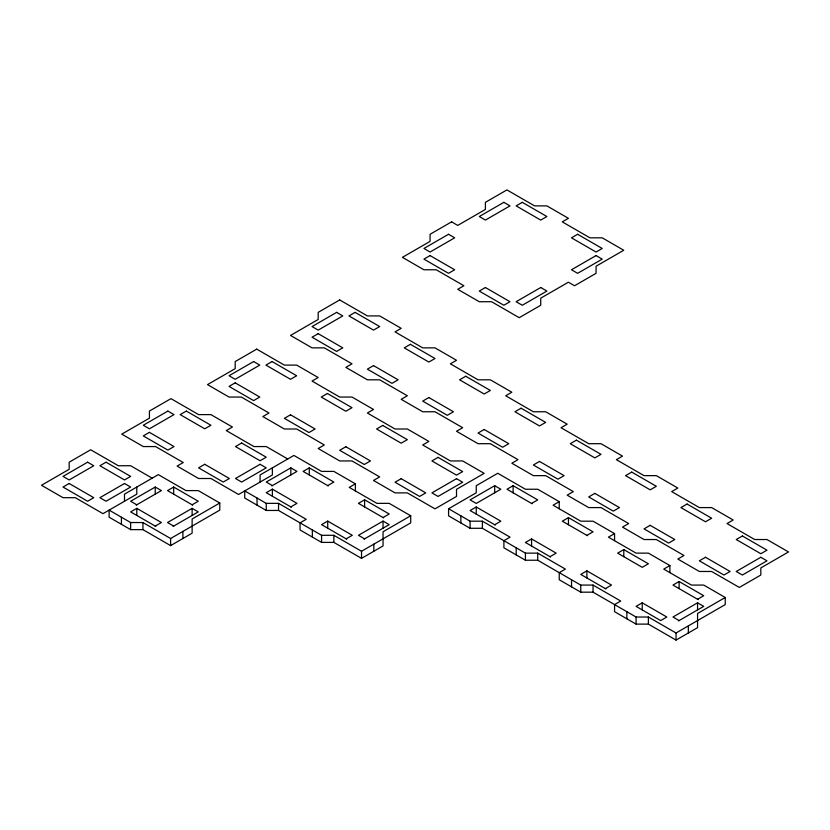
<?xml version="1.0" encoding="UTF-8"?>
<svg xmlns="http://www.w3.org/2000/svg" width="830" height="830" viewBox="0 0 830 830"><rect width="100%" height="100%" fill="white"/><g stroke="black" fill="none" stroke-linecap="round" stroke-linejoin="round"><path stroke-width="1.25" d="M136.234 505.117L161.383 490.592L155.231 487.044L130.642 501.237L136.794 504.796M155.231 526.085L161.383 522.537L136.794 508.344L130.642 511.892L155.791 526.407M192.124 504.796L198.266 501.237L173.678 487.044L167.525 490.592L192.685 505.117M173.117 526.407L198.266 511.892L192.124 508.344L167.525 522.537L173.678 526.085M219.784 503.011L192.124 518.989L192.124 533.182L170.607 545.611L142.936 529.633L130.642 529.633L109.124 517.215L109.124 510.118L130.642 522.537L142.936 522.537L170.607 538.514L219.784 510.118L219.784 503.011L198.266 490.592L185.972 490.592L158.312 474.625L124.5 494.141L124.5 501.237M271.825 485.924L296.974 471.409L290.832 467.85L266.243 482.054L272.385 485.602M290.832 506.902L296.974 503.354L272.385 489.15L266.243 492.698L291.392 507.223M327.715 485.602L333.868 482.054L309.279 467.85L303.126 471.409L328.275 485.924M355.385 490.924L355.385 483.828L349.233 487.376L376.903 503.354L389.197 503.354L410.715 515.772L410.715 522.869L361.527 551.265L333.868 535.298L321.573 535.298L278.538 510.45L266.243 510.45L244.726 498.021L244.726 490.924L266.243 503.354L278.538 503.354L306.197 519.321L300.055 522.869L300.055 529.965L321.573 542.395L333.868 542.395L361.527 558.362L383.045 545.943L383.045 531.75L410.715 515.772M346.162 538.846L352.304 535.298L327.715 521.095L321.573 524.643L346.722 539.168M383.045 517.547L389.197 513.998L364.609 499.795L358.456 503.354L383.605 517.868M364.048 539.168L389.197 524.643L383.045 521.095L358.456 535.298L364.609 538.846M669.893 572.648L669.893 565.552L663.751 569.1L691.411 585.077L703.716 585.077L725.233 597.496L725.233 604.593L676.045 632.989L648.386 617.022L636.081 617.022L593.045 592.174L580.751 592.174L559.233 579.745L559.233 572.648L565.386 569.1L537.716 553.133L525.421 553.133L482.386 528.285L470.091 528.285L448.574 515.855L448.574 508.759L476.244 492.792L476.244 485.695L497.761 473.266L525.421 489.244L537.716 489.244L559.233 501.662L559.233 508.759M494.69 485.695L470.091 499.888L476.244 503.437L500.832 489.244L494.69 485.695L494.69 492.792M494.69 524.736L500.832 521.188L476.244 506.985L470.091 510.533L495.24 525.058M531.574 503.437L537.716 499.888L513.127 485.695L506.985 489.244L532.134 503.758M559.233 501.662L553.091 505.211L580.751 521.188L593.045 521.188L614.563 533.607L614.563 540.703M550.02 556.681L556.162 553.133L531.574 538.929L525.421 542.478L550.57 557.003M586.903 535.381L593.045 531.833L568.457 517.64L562.315 521.188L587.464 535.703M614.563 533.607L608.421 537.155L636.081 553.133L648.386 553.133L669.893 565.552M605.35 588.626L611.492 585.077L586.903 570.874L580.751 574.422L605.9 588.947M623.787 549.585L617.645 553.133L642.233 567.326L648.386 563.778L623.787 549.585L623.787 556.681M642.233 602.819L636.081 606.367L660.68 620.57L666.822 617.022L642.233 602.819L642.233 609.915M697.563 599.27L703.716 595.722L679.116 581.529L672.974 585.077L698.123 599.592M678.556 620.892L703.716 606.367L697.563 602.819L672.974 617.022L679.116 620.57M725.233 597.496L697.563 613.474L697.563 627.667L676.045 640.086L648.386 624.119L636.081 624.119L614.563 611.689L614.563 604.593L620.716 601.045L593.045 585.077L580.751 585.077L537.716 560.229L525.421 560.229L503.903 547.8L503.903 540.703L510.056 537.155L482.386 521.188L470.091 521.188L448.574 508.759M355.385 483.828L333.868 471.409L321.573 471.409L293.903 455.431L260.091 474.957L260.091 482.054M287.761 458.98L266.243 446.561L253.949 446.561L226.279 430.583L232.431 427.035L210.913 414.616L198.609 414.616L170.949 398.639L149.431 411.068L149.431 418.164L121.761 434.132L143.279 446.561L155.584 446.561L183.243 462.528L177.101 466.076L198.609 478.505L210.913 478.505L238.573 494.473L272.385 474.957L272.385 467.85M152.16 478.173L130.642 465.744L118.348 465.744L90.678 449.777L69.17 462.196L69.17 469.292L41.5 485.27L63.018 497.689L75.312 497.689L102.982 513.666L136.794 494.141L136.794 487.044M697.563 602.819L697.563 609.915M688.34 625.893L688.34 632.989M679.116 581.529L679.116 588.626M676.045 632.989L676.045 640.086M648.386 617.022L648.386 624.119M636.081 617.022L636.081 624.119M626.868 611.689L626.868 618.796M593.045 585.077L593.045 592.174M586.903 570.874L586.903 577.971M580.751 585.077L580.751 592.174M571.538 579.745L571.538 586.851M568.457 517.64L568.457 524.736M537.716 553.133L537.716 560.229M531.574 538.929L531.574 546.026M525.421 553.133L525.421 560.229M516.198 547.8L516.198 554.907M513.127 485.695L513.127 492.792M482.386 521.188L482.386 528.285M476.244 506.985L476.244 514.081M470.091 521.188L470.091 528.285M460.868 515.855L460.868 522.962M383.045 521.095L383.045 528.191M373.822 544.169L373.822 551.265M364.609 499.795L364.609 506.902M361.527 551.265L361.527 558.362M333.868 535.298L333.868 542.395M327.715 521.095L327.715 528.191M321.573 535.298L321.573 542.395M312.35 529.965L312.35 537.072M309.279 467.85L309.279 474.957M290.832 467.85L290.832 474.957M278.538 503.354L278.538 510.45M272.385 489.15L272.385 496.247M266.243 503.354L266.243 510.45M257.02 498.021L257.02 505.128M192.124 508.344L192.124 515.44M182.901 531.408L182.901 538.514M173.678 487.044L173.678 494.141M170.607 538.514L170.607 545.611M155.231 487.044L155.231 494.141M142.936 522.537L142.936 529.633M136.794 508.344L136.794 515.44M130.642 522.537L130.642 529.633M121.419 517.215L121.419 524.311M451.593 221.859L430.075 234.278L430.075 241.374L402.415 257.352L423.933 269.771L436.227 269.771L463.887 285.748L457.745 289.296L479.263 301.715L491.557 301.715L519.217 317.693L540.735 305.264L540.735 298.167L568.405 282.2L574.547 285.748L596.065 273.319L596.065 266.223L623.735 250.255L602.217 237.826L589.923 237.826L562.252 221.859L568.405 218.311L546.887 205.882L534.593 205.882L506.923 189.914L485.405 202.333L485.405 209.43L457.745 225.407L451.593 221.859M448.522 234.278L423.933 248.471L430.075 252.03L454.664 237.826L448.522 234.278M503.852 202.333L479.263 216.526L485.405 220.085L509.994 205.882L503.852 202.333M339.709 299.941L318.191 312.37L318.191 319.467L290.531 335.434L312.049 347.863L324.343 347.863L352.003 363.831L345.861 367.379L367.379 379.808L379.673 379.808L407.333 395.775L401.191 399.323L422.709 411.753L435.003 411.753L462.663 427.72L456.521 431.278L478.039 443.697L490.333 443.697L517.993 459.664L511.851 463.223L533.368 475.642L545.663 475.642L573.323 491.609L567.181 495.168L588.698 507.587L600.993 507.587L628.652 523.554L622.51 527.112L644.028 539.531L656.323 539.531L683.982 555.498L677.84 559.057L699.358 571.476L711.652 571.476L739.323 587.443L760.83 575.024L760.83 567.928L788.5 551.95L766.982 539.531L754.688 539.531L727.018 523.554L733.17 520.005L711.652 507.587L699.358 507.587L671.688 491.609L677.84 488.061L656.323 475.642L644.028 475.642L616.358 459.664L622.51 456.116L600.993 443.697L588.698 443.697L561.028 427.72L567.181 424.172L545.663 411.753L533.368 411.753L505.698 395.775L511.851 392.227L490.333 379.808L478.039 379.808L450.368 363.831L456.521 360.282L435.003 347.863L422.709 347.863L395.038 331.886L401.191 328.338L379.673 315.919L367.379 315.919L339.709 299.941M256.709 349.129L235.191 361.548L235.191 368.655L207.521 384.622L229.038 397.051L241.333 397.051L269.003 413.018L262.851 416.567L284.368 428.996L296.663 428.996L324.333 444.963L318.181 448.511L339.698 460.94L352.003 460.94L379.663 476.908L373.51 480.456L395.028 492.885L407.333 492.885L434.993 508.852L456.51 496.433L456.51 489.327L484.181 473.359L462.663 460.94L450.358 460.94L422.698 444.963L428.851 441.415L407.333 428.996L395.028 428.996L367.368 413.018L373.51 409.47L352.003 397.051L339.698 397.051L312.038 381.074L318.181 377.526L296.663 365.107L284.368 365.107L256.709 349.129M430.075 255.578L423.933 259.126L448.522 273.319L454.664 269.771L430.075 255.578M522.298 202.333L516.146 205.882L540.735 220.085L546.887 216.526L522.298 202.333M336.638 312.37L312.049 326.564L318.191 330.112L342.78 315.919L336.638 312.37M167.878 411.068L143.279 425.261L149.431 428.809L174.02 414.616L167.878 411.068M253.638 361.548L229.038 375.751L235.191 379.3L259.78 365.107L253.638 361.548M87.607 462.196L63.018 476.399L69.17 479.948L93.759 465.744L87.607 462.196M318.191 333.66L312.049 337.219L336.638 351.412L342.78 347.863L318.191 333.66M355.074 312.37L348.932 315.919L373.521 330.112L379.673 326.564L355.074 312.37M149.431 432.357L143.279 435.906L167.878 450.109L174.02 446.561L149.431 432.357M186.314 411.068L180.172 414.616L204.761 428.809L210.913 425.261L186.314 411.068M235.191 382.848L229.038 386.396L253.638 400.6L259.78 397.051L235.191 382.848M272.074 361.548L265.932 365.107L290.521 379.3L296.663 375.751L272.074 361.548M69.17 483.496L63.018 487.044L87.607 501.237L93.759 497.689L69.17 483.496M106.053 462.196L99.901 465.744L124.5 479.948L130.642 476.399L106.053 462.196M124.5 483.496L99.901 497.689L106.053 501.237L130.642 487.044L124.5 483.496M485.405 287.522L479.263 291.071L503.852 305.264L509.994 301.715L485.405 287.522M577.628 234.278L571.476 237.826L596.065 252.03L602.217 248.471L577.628 234.278M373.521 365.605L367.379 369.163L391.968 383.356L398.11 379.808L373.521 365.605M410.414 344.315L404.262 347.863L428.851 362.056L435.003 358.508L410.414 344.315M204.761 464.302L198.609 467.85L223.208 482.054L229.35 478.505L204.761 464.302M241.644 443.013L235.502 446.561L260.091 460.754L266.243 457.206L241.644 443.013M290.521 414.793L284.368 418.341L308.968 432.544L315.11 428.996L290.521 414.793M327.404 393.493L321.262 397.051L345.851 411.244L352.003 407.696L327.404 393.493M540.735 287.522L516.146 301.715L522.298 305.264L546.887 291.071L540.735 287.522M596.065 255.578L571.476 269.771L577.628 273.319L602.217 259.126L596.065 255.578M260.091 464.302L235.502 478.505L241.644 482.054L266.243 467.85L260.091 464.302M428.851 397.549L422.709 401.108L447.297 415.301L453.439 411.753L428.851 397.549M465.744 376.26L459.592 379.808L484.181 394.001L490.333 390.453L465.744 376.26M345.851 446.737L339.698 450.285L364.297 464.489L370.439 460.94L345.851 446.737M382.734 425.437L376.592 428.996L401.181 443.189L407.333 439.641L382.734 425.437M484.181 429.494L478.039 433.053L502.627 447.246L508.769 443.697L484.181 429.494M521.074 408.204L514.922 411.753L539.51 425.946L545.663 422.397L521.074 408.204M401.181 478.682L395.028 482.23L419.627 496.433L425.769 492.885L401.181 478.682M438.064 457.382L431.922 460.94L456.51 475.134L462.663 471.585L438.064 457.382M456.51 478.682L431.922 492.885L438.064 496.433L462.663 482.23L456.51 478.682M539.51 461.439L533.368 464.997L557.957 479.19L564.11 475.642L539.51 461.439M576.404 440.149L570.252 443.697L594.84 457.89L600.993 454.342L576.404 440.149M594.84 493.383L588.698 496.942L613.287 511.135L619.439 507.587L594.84 493.383M631.734 472.094L625.581 475.642L650.17 489.835L656.323 486.287L631.734 472.094M650.17 525.328L644.028 528.886L668.617 543.079L674.769 539.531L650.17 525.328M687.064 504.038L680.911 507.587L705.5 521.78L711.652 518.231L687.064 504.038M705.5 557.272L699.358 560.831L723.947 575.024L730.099 571.476L705.5 557.272M742.394 535.983L736.241 539.531L760.83 553.724L766.982 550.176L742.394 535.983M760.83 557.272L736.241 571.476L742.394 575.024L766.982 560.831L760.83 557.272"/></g></svg>
